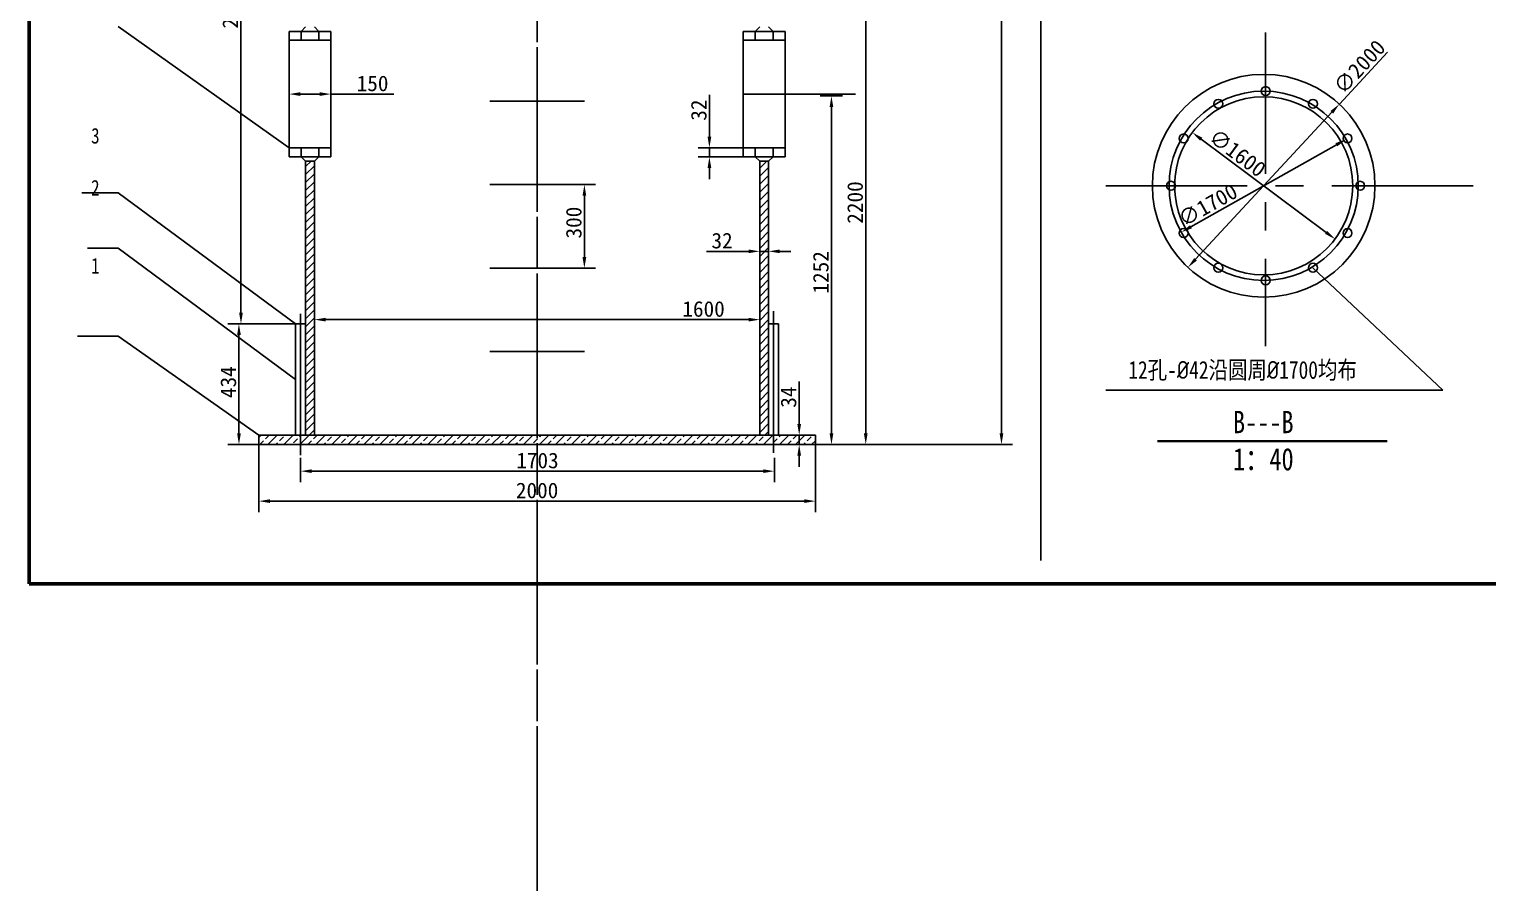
# Model space of a CAD drawing. Header units: millimetres. Extents: x 932 to 1607847, y 562 to 1472.
# Drawn here: x 931.6 to 1259.2, y 561.7 to 755.1 of the extents above; entities that cross this region are included whole.
import ezdxf

# ---------------------------------------------------------------- set-up
doc = ezdxf.new("R2010")
doc.units = ezdxf.units.MM
doc.linetypes.add('CENTER', pattern=[50.8, 31.75, -6.35, 6.35, -6.35])
doc.layers.get('0').update_dxf_attribs({"lineweight": 25})
doc.layers.get('Defpoints').update_dxf_attribs({"lineweight": 25})
doc.layers.add('图框', color=7, linetype='Continuous', lineweight=60)
doc.layers.add('粗实线', color=7, linetype='Continuous', lineweight=35)
doc.layers.add('点划线', color=7, linetype='CENTER')
doc.styles.get("Standard").update_dxf_attribs({"font": 'simfang.ttf', "width": 0.8, "height": 5})
doc.styles.add('样式 1', font='STFANGSO.TTF')
doc.dimstyles.new('GB', dxfattribs={"dimtxt": 3.5, "dimasz": 2.5, "dimexe": 2.5, "dimexo": 0, "dimtad": 1, "dimdec": 0, "dimlfac": 16, "dimtxsty": '样式 1', "dimcen": 0, "dimadec": 0, "dimazin": 3, "dimtfac": 1, "dimtdec": 0, "dimtmove": 0, "dimatfit": 2, "dimfxl": 0, "dimarcsym": 0})

# ---------------------------------------------------------------- blocks, each defined once
blk = doc.blocks.new('*D3')
at = {"layer": 'Defpoints', "color": 0, "lineweight": -2, "transparency": 16777216}
for p, q in [((992.57, 658.92), (992.57, 653.44)), ((1098.99, 658.92), (1098.99, 653.44)), ((995.07, 655.94), (1096.49, 655.94))]:
    blk.add_line(p, q, dxfattribs=at)
at = {"layer": 'Defpoints', "color": 0, "transparency": 16777216}
for p in [(992.57, 658.92), (1098.99, 658.92), (1098.99, 655.94)]:
    blk.add_point(p, dxfattribs=at)
for points in [[(995.07, 656.35), (995.07, 655.52), (992.57, 655.94)], [(1096.49, 656.35), (1096.49, 655.52), (1098.99, 655.94)]]:
    blk.add_solid(points, dxfattribs=at)
at = {"layer": 'Defpoints', "color": 0, "transparency": 16777216, "insert": (1045.78, 658.31), "char_height": 3.5, "attachment_point": 5, "style": '样式 1'}
blk.add_mtext('1703', dxfattribs=at)
blk = doc.blocks.new('*D4')
at = {"layer": 'Defpoints', "color": 0, "lineweight": -2, "transparency": 16777216}
for p, q in [((983.2, 661.91), (983.2, 646.71)), ((1108.2, 661.91), (1108.2, 646.71)), ((985.7, 649.21), (1105.7, 649.21))]:
    blk.add_line(p, q, dxfattribs=at)
at = {"layer": 'Defpoints', "color": 0, "transparency": 16777216}
for p in [(983.2, 661.91), (1108.2, 661.91), (1108.2, 649.21)]:
    blk.add_point(p, dxfattribs=at)
for points in [[(985.7, 649.63), (985.7, 648.8), (983.2, 649.21)], [(1105.7, 649.63), (1105.7, 648.8), (1108.2, 649.21)]]:
    blk.add_solid(points, dxfattribs=at)
at = {"layer": 'Defpoints', "color": 0, "transparency": 16777216, "insert": (1045.7, 651.59), "char_height": 3.5, "attachment_point": 5, "style": '样式 1'}
blk.add_mtext('2000', dxfattribs=at)
blk = doc.blocks.new('*D5')
at = {"layer": 'Defpoints', "color": 0, "lineweight": -2, "transparency": 16777216}
for p, q in [((991.45, 689.01), (976.23, 689.01)), ((978.73, 686.51), (978.73, 664.41)), ((983.2, 661.91), (976.23, 661.91))]:
    blk.add_line(p, q, dxfattribs=at)
at = {"layer": 'Defpoints', "color": 0, "transparency": 16777216}
for p in [(991.45, 689.01), (978.73, 661.91), (983.2, 661.91)]:
    blk.add_point(p, dxfattribs=at)
for points in [[(978.32, 686.51), (979.15, 686.51), (978.73, 689.01)], [(978.32, 664.41), (979.15, 664.41), (978.73, 661.91)]]:
    blk.add_solid(points, dxfattribs=at)
at = {"layer": 'Defpoints', "color": 0, "transparency": 16777216, "insert": (976.36, 675.92), "char_height": 3.5, "attachment_point": 5, "rotation": 90, "style": '样式 1'}
blk.add_mtext('434', dxfattribs=at)
blk = doc.blocks.new('*D6')
at = {"layer": 'Defpoints', "color": 0, "lineweight": -2, "transparency": 16777216}
for p, q in [((990.01, 740.58), (990.01, 743.08)), ((992.51, 740.58), (996.88, 740.58)), ((999.38, 740.58), (999.38, 743.08)), ((999.38, 740.58), (1013.53, 740.58))]:
    blk.add_line(p, q, dxfattribs=at)
at = {"layer": 'Defpoints', "color": 0, "transparency": 16777216}
for p in [(990.01, 740.58), (999.38, 740.58), (999.38, 740.58)]:
    blk.add_point(p, dxfattribs=at)
for points in [[(992.51, 740.99), (992.51, 740.16), (990.01, 740.58)], [(996.88, 740.99), (996.88, 740.16), (999.38, 740.58)]]:
    blk.add_solid(points, dxfattribs=at)
at = {"layer": 'Defpoints', "color": 0, "transparency": 16777216, "insert": (1008.74, 742.95), "char_height": 3.5, "attachment_point": 5, "style": '样式 1'}
blk.add_mtext('150', dxfattribs=at)
blk = doc.blocks.new('*D7')
at = {"layer": 'Defpoints', "color": 0, "lineweight": -2, "transparency": 16777216}
for p, q in [((1109.3, 740.16), (1114.31, 740.16)), ((1111.81, 737.66), (1111.81, 664.41)), ((1109.3, 661.91), (1114.31, 661.91))]:
    blk.add_line(p, q, dxfattribs=at)
at = {"layer": 'Defpoints', "color": 0, "transparency": 16777216}
for p in [(1109.3, 740.16), (1109.3, 661.91), (1111.81, 661.91)]:
    blk.add_point(p, dxfattribs=at)
for points in [[(1111.4, 737.66), (1112.23, 737.66), (1111.81, 740.16)], [(1111.4, 664.41), (1112.23, 664.41), (1111.81, 661.91)]]:
    blk.add_solid(points, dxfattribs=at)
at = {"layer": 'Defpoints', "color": 0, "transparency": 16777216, "insert": (1109.44, 700.56), "char_height": 3.5, "attachment_point": 5, "rotation": 90, "style": '样式 1'}
blk.add_mtext('1252', dxfattribs=at)
blk = doc.blocks.new('*D8')
at = {"layer": 'Defpoints', "color": 0, "lineweight": -2, "transparency": 16777216}
for p, q in [((1107.7, 799.41), (1122.02, 799.41)), ((1119.52, 796.91), (1119.52, 664.41)), ((1108.2, 661.91), (1122.02, 661.91))]:
    blk.add_line(p, q, dxfattribs=at)
at = {"layer": 'Defpoints', "color": 0, "transparency": 16777216}
for p in [(1107.7, 799.41), (1108.2, 661.91), (1119.52, 661.91)]:
    blk.add_point(p, dxfattribs=at)
for points in [[(1119.1, 796.91), (1119.93, 796.91), (1119.52, 799.41)], [(1119.1, 664.41), (1119.93, 664.41), (1119.52, 661.91)]]:
    blk.add_solid(points, dxfattribs=at)
at = {"layer": 'Defpoints', "color": 0, "transparency": 16777216, "insert": (1117.14, 716.24), "char_height": 3.5, "attachment_point": 5, "rotation": 90, "style": '样式 1'}
blk.add_mtext('2200', dxfattribs=at)
blk = doc.blocks.new('*D9')
at = {"layer": 'Defpoints', "color": 0, "lineweight": -2, "transparency": 16777216}
for p, q in [((1056.32, 720.26), (1058.82, 720.26)), ((1056.32, 704.01), (1056.32, 717.76)), ((1056.32, 701.51), (1058.82, 701.51))]:
    blk.add_line(p, q, dxfattribs=at)
at = {"layer": 'Defpoints', "color": 0, "transparency": 16777216}
for p in [(1056.32, 720.26), (1056.32, 720.26), (1056.32, 701.51)]:
    blk.add_point(p, dxfattribs=at)
for points in [[(1055.9, 717.76), (1056.74, 717.76), (1056.32, 720.26)], [(1055.9, 704.01), (1056.74, 704.01), (1056.32, 701.51)]]:
    blk.add_solid(points, dxfattribs=at)
at = {"layer": 'Defpoints', "color": 0, "transparency": 16777216, "insert": (1053.95, 711.73), "char_height": 3.5, "attachment_point": 5, "rotation": 90, "style": '样式 1'}
blk.add_mtext('300', dxfattribs=at)
blk = doc.blocks.new('*D10')
at = {"layer": 'Defpoints', "color": 0, "lineweight": -2, "transparency": 16777216}
for p, q in [((978.73, 835.58), (981.69, 835.58)), ((979.19, 691.51), (979.19, 833.08)), ((978.73, 689.01), (981.69, 689.01))]:
    blk.add_line(p, q, dxfattribs=at)
at = {"layer": 'Defpoints', "color": 0, "transparency": 16777216}
for p in [(978.73, 835.58), (979.19, 835.58), (978.73, 689.01)]:
    blk.add_point(p, dxfattribs=at)
for points in [[(978.77, 833.08), (979.6, 833.08), (979.19, 835.58)], [(978.77, 691.51), (979.6, 691.51), (979.19, 689.01)]]:
    blk.add_solid(points, dxfattribs=at)
at = {"layer": 'Defpoints', "color": 0, "transparency": 16777216, "insert": (976.81, 760.02), "char_height": 3.5, "attachment_point": 5, "rotation": 90, "style": '样式 1'}
blk.add_mtext('2345', dxfattribs=at)
blk = doc.blocks.new('*D11')
at = {"layer": 'Defpoints', "color": 0, "lineweight": -2, "transparency": 16777216}
for p, q in [((1084.4, 731.01), (1084.4, 740.43)), ((1092.01, 728.51), (1081.9, 728.51)), ((1084.4, 726.51), (1084.4, 728.51)), ((1092.01, 726.51), (1081.9, 726.51)), ((1084.4, 724.01), (1084.4, 721.51))]:
    blk.add_line(p, q, dxfattribs=at)
at = {"layer": 'Defpoints', "color": 0, "transparency": 16777216}
for p in [(1084.4, 728.51), (1092.01, 728.51), (1092.01, 726.51)]:
    blk.add_point(p, dxfattribs=at)
for points in [[(1083.99, 731.01), (1084.82, 731.01), (1084.4, 728.51)], [(1083.99, 724.01), (1084.82, 724.01), (1084.4, 726.51)]]:
    blk.add_solid(points, dxfattribs=at)
at = {"layer": 'Defpoints', "color": 0, "transparency": 16777216, "insert": (1082.03, 736.97), "char_height": 3.5, "attachment_point": 5, "rotation": 90, "style": '样式 1'}
blk.add_mtext('32', dxfattribs=at)
blk = doc.blocks.new('*D12')
at = {"layer": 'Defpoints', "color": 0, "lineweight": -2, "transparency": 16777216}
for p, q in [((1095.7, 694.76), (1095.7, 707.78)), ((1097.7, 694.76), (1097.7, 707.78)), ((1093.2, 705.28), (1083.78, 705.28)), ((1097.7, 705.28), (1095.7, 705.28)), ((1100.2, 705.28), (1102.7, 705.28))]:
    blk.add_line(p, q, dxfattribs=at)
at = {"layer": 'Defpoints', "color": 0, "transparency": 16777216}
for p in [(1095.7, 705.28), (1095.7, 694.76), (1097.7, 694.76)]:
    blk.add_point(p, dxfattribs=at)
for points in [[(1093.2, 705.7), (1093.2, 704.86), (1095.7, 705.28)], [(1100.2, 705.7), (1100.2, 704.86), (1097.7, 705.28)]]:
    blk.add_solid(points, dxfattribs=at)
at = {"layer": 'Defpoints', "color": 0, "transparency": 16777216, "insert": (1087.24, 707.66), "char_height": 3.5, "attachment_point": 5, "style": '样式 1'}
blk.add_mtext('32', dxfattribs=at)
blk = doc.blocks.new('*D13')
at = {"layer": 'Defpoints', "color": 0, "lineweight": -2, "transparency": 16777216}
for p, q in [((1104.57, 666.51), (1104.57, 676.1)), ((1108.2, 664.01), (1102.07, 664.01)), ((1108.2, 661.91), (1102.07, 661.91)), ((1104.57, 661.91), (1104.57, 664.01)), ((1104.57, 659.41), (1104.57, 656.91))]:
    blk.add_line(p, q, dxfattribs=at)
at = {"layer": 'Defpoints', "color": 0, "transparency": 16777216}
for p in [(1104.57, 664.01), (1108.2, 664.01), (1108.2, 661.91)]:
    blk.add_point(p, dxfattribs=at)
for points in [[(1104.15, 666.51), (1104.98, 666.51), (1104.57, 664.01)], [(1104.15, 659.41), (1104.98, 659.41), (1104.57, 661.91)]]:
    blk.add_solid(points, dxfattribs=at)
at = {"layer": 'Defpoints', "color": 0, "transparency": 16777216, "insert": (1102.19, 672.56), "char_height": 3.5, "attachment_point": 5, "rotation": 90, "style": '样式 1'}
blk.add_mtext('34', dxfattribs=at)
blk = doc.blocks.new('*D45')
at = {"layer": 'Defpoints', "color": 0, "lineweight": -2, "transparency": 16777216}
for p, q in [((995.7, 694.76), (995.7, 687.45)), ((1095.7, 694.76), (1095.7, 687.45)), ((998.2, 689.95), (1093.2, 689.95))]:
    blk.add_line(p, q, dxfattribs=at)
at = {"layer": 'Defpoints', "color": 0, "transparency": 16777216}
for p in [(995.7, 694.76), (1095.7, 694.76), (1095.7, 689.95)]:
    blk.add_point(p, dxfattribs=at)
for points in [[(998.2, 690.36), (998.2, 689.53), (995.7, 689.95)], [(1093.2, 690.36), (1093.2, 689.53), (1095.7, 689.95)]]:
    blk.add_solid(points, dxfattribs=at)
at = {"layer": 'Defpoints', "color": 0, "transparency": 16777216, "insert": (1083.09, 692.32), "char_height": 3.5, "attachment_point": 5, "style": '样式 1'}
blk.add_mtext('1600', dxfattribs=at)

msp = doc.modelspace()

# ---------------------------------------------------------------- hatches: boundary and pattern name
h = msp.add_hatch()
h.set_pattern_fill('ANSI31', color=256, scale=0.4, style=0)
h.paths.add_polyline_path([(995.695, 725.515), (994.695, 725.515), (993.695, 725.515), (993.695, 664.015), (995.695, 664.015)])
h = msp.add_hatch()
h.set_pattern_fill('ANSI31', color=256, scale=0.4, style=0)
h.paths.add_polyline_path([(1097.695, 725.515), (1096.695, 725.515), (1095.695, 725.515), (1095.695, 664.015), (1097.695, 664.015)])
h = msp.add_hatch()
h.set_pattern_fill('ANSI33', color=256, scale=0.4, style=0)
h.paths.add_polyline_path([(983.195, 664.015), (983.195, 661.915), (1045.695, 661.915), (1045.695, 664.015)])
h = msp.add_hatch()
h.set_pattern_fill('ANSI33', color=256, scale=0.4, style=0)
h.paths.add_polyline_path([(1045.695, 664.015), (1045.695, 661.915), (1108.195, 661.915), (1108.195, 664.015)])

# ---------------------------------------------------------------- linework, layer by layer
for p, q in [((1158.842, 635.893), (1158.842, 1464.358)), ((990.008, 726.515), (990.008, 754.64)), ((990.008, 754.64), (994.695, 754.64)), ((993.695, 755.64), (992.695, 754.64)), ((992.695, 754.64), (992.695, 752.64)), ((999.383, 754.64), (994.695, 754.64)), ((995.695, 755.64), (996.695, 754.64)), ((996.695, 754.64), (996.695, 752.64)), ((999.383, 726.515), (999.383, 754.64)), ((1092.008, 726.515), (1092.008, 754.64)), ((1092.008, 754.64), (1096.695, 754.64)), ((1095.695, 755.64), (1094.695, 754.64)), ((1094.695, 754.64), (1094.695, 752.64)), ((1101.383, 754.64), (1096.695, 754.64)), ((1097.695, 755.64), (1098.695, 754.64)), ((1098.695, 754.64), (1098.695, 752.64)), ((1101.383, 726.515), (1101.383, 754.64)), ((990.008, 752.64), (994.695, 752.64)), ((999.383, 752.64), (994.695, 752.64)), ((1092.008, 752.64), (1096.695, 752.64)), ((1101.383, 752.64), (1096.695, 752.64)), ((1092.008, 740.577), (1101.383, 740.577)), ((1101.383, 740.577), (1117.217, 740.577)), ((1035.07, 739.015), (1045.695, 739.015)), ((1056.32, 739.015), (1045.695, 739.015)), ((994.695, 728.515), (990.008, 728.515)), ((992.695, 726.515), (992.695, 728.515)), ((994.695, 728.515), (999.383, 728.515)), ((996.695, 726.515), (996.695, 728.515)), ((1096.695, 728.515), (1092.008, 728.515)), ((1094.695, 726.515), (1094.695, 728.515)), ((1096.695, 728.515), (1101.383, 728.515)), ((1098.695, 726.515), (1098.695, 728.515)), ((994.695, 726.515), (990.008, 726.515)), ((993.695, 725.515), (992.695, 726.515)), ((993.695, 664.015), (993.695, 725.515)), ((993.695, 725.515), (994.695, 725.515)), ((994.695, 726.515), (999.383, 726.515)), ((995.695, 725.515), (994.695, 725.515)), ((995.695, 725.515), (996.695, 726.515)), ((995.695, 664.015), (995.695, 725.515)), ((1096.695, 726.515), (1092.008, 726.515)), ((1095.695, 725.515), (1094.695, 726.515)), ((1095.695, 664.015), (1095.695, 725.515)), ((1095.695, 725.515), (1096.695, 725.515)), ((1096.695, 726.515), (1101.383, 726.515)), ((1097.695, 725.515), (1096.695, 725.515)), ((1097.695, 725.515), (1098.695, 726.515)), ((1097.695, 664.015), (1097.695, 725.515)), ((1035.07, 720.265), (1045.695, 720.265)), ((1056.32, 720.265), (1045.695, 720.265)), ((1035.07, 701.515), (1045.695, 701.515)), ((1056.32, 701.515), (1045.695, 701.515)), ((992.57, 689.015), (991.445, 689.015)), ((991.445, 689.015), (991.445, 664.015)), ((992.57, 689.015), (993.695, 689.015)), ((1098.82, 689.015), (1097.695, 689.015)), ((1098.82, 689.015), (1099.945, 689.015)), ((1099.945, 689.015), (1099.945, 664.015)), ((1035.07, 682.765), (1045.695, 682.765)), ((1056.32, 682.765), (1045.695, 682.765)), ((983.195, 661.915), (983.195, 664.015)), ((983.195, 664.015), (1045.695, 664.015)), ((1045.695, 661.915), (983.195, 661.915)), ((1108.195, 664.015), (1045.695, 664.015)), ((1045.695, 661.915), (1108.195, 661.915)), ((1108.195, 661.915), (1108.195, 664.015))]:
    msp.add_line(p, q)
at = {"layer": 'Defpoints'}
for p, q in [((1150.001, 1321.875), (1150.001, 664.415)), ((990.008, 728.515), (951.643, 755.776)), ((1225.891, 738.323), (1236.716, 749.991)), ((1193.585, 703.501), (1224.19, 736.49)), ((1225.221, 729.202), (1192.553, 710.789)), ((1222.916, 709.534), (1194.859, 730.457)), ((947.715, 718.4), (943.47, 718.4)), ((951.643, 718.4), (947.715, 718.4)), ((991.445, 689.015), (951.643, 718.4)), ((951.643, 706.026), (944.687, 706.026)), ((991.445, 676.515), (951.643, 706.026)), ((1219.946, 701.596), (1249.15, 674.111)), ((951.643, 686.216), (942.447, 686.216)), ((983.195, 664.015), (951.643, 686.216)), ((1249.15, 674.111), (1173.422, 674.111)), ((1045.695, 661.915), (1152.501, 661.915))]:
    msp.add_line(p, q, dxfattribs=at)
for centre, radius in [((1208.887, 719.995), 25), ((1208.887, 719.995), 21.25), ((1209.323, 741.241), 1), ((1208.887, 719.995), 20), ((1198.701, 738.395), 1), ((1219.946, 738.395), 1), ((1190.924, 730.618), 1), ((1227.723, 730.618), 1), ((1188.078, 719.995), 1), ((1230.569, 719.995), 1), ((1190.924, 709.373), 1), ((1227.723, 709.373), 1), ((1198.701, 701.596), 1), ((1219.946, 701.596), 1), ((1209.323, 698.75), 1)]:
    msp.add_circle(centre, radius, dxfattribs=at)
for points in [[(1223.885, 736.773), (1224.496, 736.207), (1225.891, 738.323)], [(1195.108, 730.791), (1194.61, 730.123), (1192.855, 731.952)], [(1225.017, 729.565), (1225.426, 728.839), (1227.399, 730.43)], [(1192.349, 711.152), (1192.758, 710.426), (1190.376, 709.561)], [(1223.165, 709.868), (1222.667, 709.2), (1224.92, 708.039)], [(1193.279, 703.784), (1193.89, 703.217), (1191.884, 701.668)], [(1149.585, 664.415), (1150.418, 664.415), (1150.001, 661.915)]]:
    msp.add_solid(points, dxfattribs=at)
at = {"layer": '图框'}
for p, q in [((931.617, 1471.663), (931.617, 630.663)), ((931.617, 630.663), (1525.617, 630.663))]:
    msp.add_line(p, q, dxfattribs=at)
at = {"layer": '点划线'}
for p, q in [((1045.695, 561.75), (1045.695, 1445.48)), ((1045.695, 566.98), (1045.695, 1395.445)), ((1045.695, 566.98), (1045.695, 1395.445)), ((1209.323, 754.419), (1209.323, 684.009)), ((1173.422, 719.995), (1360.198, 719.995)), ((1098.82, 691.814), (1098.82, 657.576)), ((992.57, 691.261), (992.57, 658.919))]:
    msp.add_line(p, q, dxfattribs=at)
at = {"layer": '粗实线'}
msp.add_line((1185.039, 662.689), (1236.65, 662.689), dxfattribs=at)

# ---------------------------------------------------------------- texts
at = {"layer": 'Defpoints', "attachment_point": 1}
for s, width, insert, char_height in [('\\P  {\\H0.7x;6\\P\\P   5\\P\\P\\P\\P\\P\\P\\P   4\\P\\P\\P\\P\\P\\P   3\\P\\P   2\\P\\P\\P   1}', 11.82363, (939.819, 828.827), 5), ('12孔-{\\fISOCPEUR|b0|i0|c0|p34;%%C}42沿圆周{\\fISOCPEUR|b0|i0|c0|p34;%%C}1700均布', 56.64944, (1178.491, 680.669), 4), ('    B---B\\P    1：40', 40.2986, (1191.119, 669.467), 5)]:
    msp.add_mtext_dynamic_manual_height_columns(s, width=width, gutter_width=25, heights=[0], dxfattribs=dict(at, insert=insert, char_height=char_height))
at = {"layer": 'Defpoints', "char_height": 3.5, "attachment_point": 5, "style": '样式 1'}
for s, insert, rotation in [('∅2000', (1230.412, 746.689), 47.14642), ('∅1600', (1203.001, 727.348), 323.28607), ('∅1700', (1196.343, 715.651), 29.40785)]:
    msp.add_mtext(s, dxfattribs=dict(at, insert=insert, rotation=rotation))

# ---------------------------------------------------------------- dimensions: what is measured, and where the dimension line sits
at = {"layer": 'Defpoints'}
for base, p1, p2, picture, middle in [((979.186, 835.579), (978.735, 689.015), (978.735, 835.579), '*D10', (979.186, 760.017)), ((1119.518, 661.915), (1107.695, 799.415), (1108.195, 661.915), '*D8', (1119.518, 716.24)), ((1084.405, 728.515), (1092.008, 726.515), (1092.008, 728.515), '*D11', (1084.405, 736.973)), ((1111.814, 661.915), (1109.3, 740.161), (1109.3, 661.915), '*D7', (1111.814, 700.563)), ((1056.32, 720.265), (1056.32, 701.515), (1056.32, 720.265), '*D9', (1056.32, 711.729)), ((978.735, 661.915), (991.445, 689.015), (983.195, 661.915), '*D5', (978.735, 675.917)), ((1104.568, 664.015), (1108.195, 661.915), (1108.195, 664.015), '*D13', (1104.568, 672.557))]:
    dim = msp.add_linear_dim(base=base, p1=p1, p2=p2, angle=90, dimstyle='GB', dxfattribs=at)
    dim.commit()
    dim.dimension.update_dxf_attribs({"geometry": picture, "text_midpoint": middle, "dimtype": 160})
for base, p1, p2, picture, middle in [((999.383, 740.577), (990.008, 740.577), (999.383, 740.577), '*D6', (1008.74, 740.577)), ((1095.695, 705.282), (1097.695, 694.765), (1095.695, 694.765), '*D12', (1087.237, 705.282)), ((1095.695, 689.946), (995.695, 694.765), (1095.695, 694.765), '*D45', (1083.092, 689.946))]:
    dim = msp.add_linear_dim(base=base, p1=p1, p2=p2, dimstyle='GB', dxfattribs=at)
    dim.commit()
    dim.dimension.update_dxf_attribs({"geometry": picture, "text_midpoint": middle, "dimtype": 160})
for base, p1, p2, picture, middle in [((1108.195, 649.215), (983.195, 661.915), (1108.195, 661.915), '*D4', (1045.695, 651.59)), ((1098.986, 655.935), (992.57, 658.919), (1098.986, 658.919), '*D3', (1045.778, 658.31))]:
    dim = msp.add_linear_dim(base=base, p1=p1, p2=p2, dimstyle='GB', dxfattribs=at)
    dim.commit()
    dim.dimension.update_dxf_attribs({"geometry": picture, "text_midpoint": middle})

doc.saveas('drawing.dxf')
